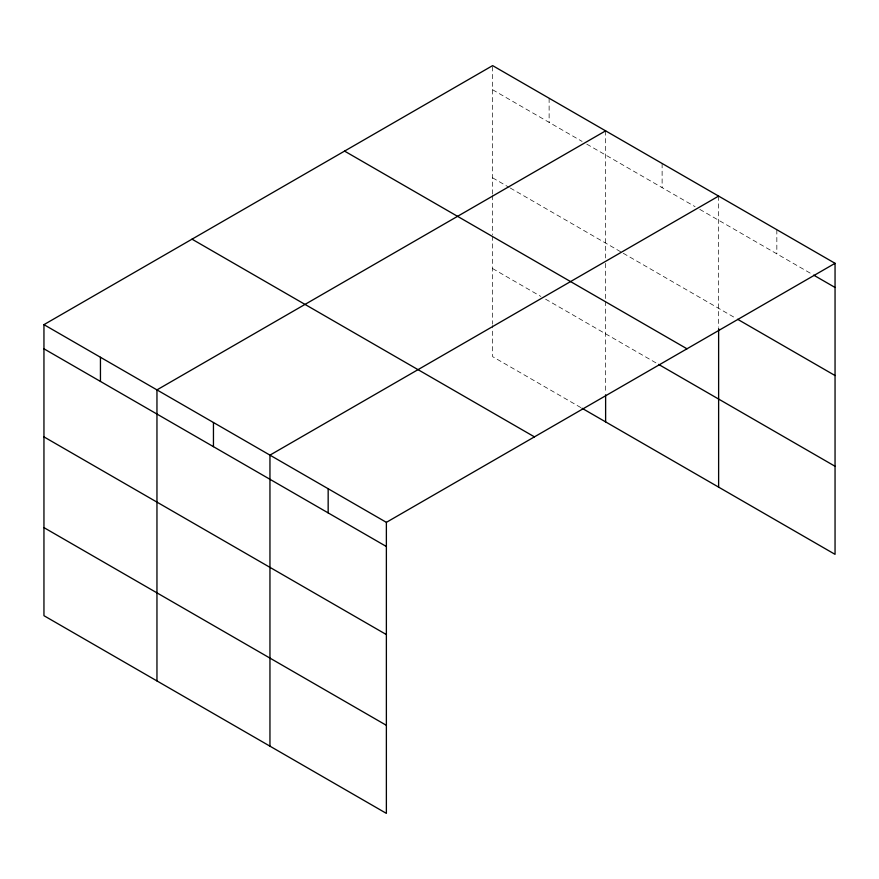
<?xml version="1.0" encoding="UTF-8"?>
<svg xmlns="http://www.w3.org/2000/svg" width="879" height="879" viewBox="0 0 879 879"><rect width="100%" height="100%" fill="white"/><g stroke="black" fill="none" stroke-linecap="round" stroke-linejoin="round"><path stroke-width="0.66" stroke-dasharray="4.39 3.3" d="M492.625 194.094L492.625 65.617M492.625 89.768L582.085 141.42M586.787 144.134L695.08 206.664M699.794 209.378L812.482 274.435M492.625 177.844L509.095 187.359M510.281 188.029L622.101 252.592M623.277 253.273L736.448 318.616M492.625 268.578L540.882 296.443M545.584 299.157L657.415 363.719M580.898 407.614L492.625 356.654L492.625 325.483M776.838 229.705L776.838 253.855M718.626 196.094L718.626 327.285M662.118 163.472L662.118 187.634M605.62 130.85L605.62 257.976M605.62 263.392L605.62 299.959M605.62 301.321L605.62 393.44M549.122 98.228L549.122 122.39M492.625 195.446L492.625 234.726M492.625 236.077L492.625 324.131"/><path stroke-width="1.32" d="M582.085 408.296L835.05 554.352L835.05 263.315L492.625 65.617L43.95 324.648L43.95 615.685L386.375 813.383L386.375 522.346L43.95 324.648M605.62 130.85L156.956 389.891L156.956 680.928M718.626 196.094L269.952 455.135L269.952 746.172M386.375 522.346L835.05 263.315M813.668 275.127L835.05 287.466M737.635 319.297L835.05 375.542M344.557 151.1L686.993 348.798M658.591 364.4L835.05 466.277M192.007 239.165L534.443 436.863M43.95 348.809L386.375 546.507M43.95 436.874L386.375 634.572M43.95 527.62L386.375 725.318M718.626 328.636L718.626 487.131M605.62 394.792L605.62 421.887M328.164 488.746L328.164 512.896M213.454 422.513L213.454 446.664M100.448 357.27L100.448 381.431"/></g></svg>
